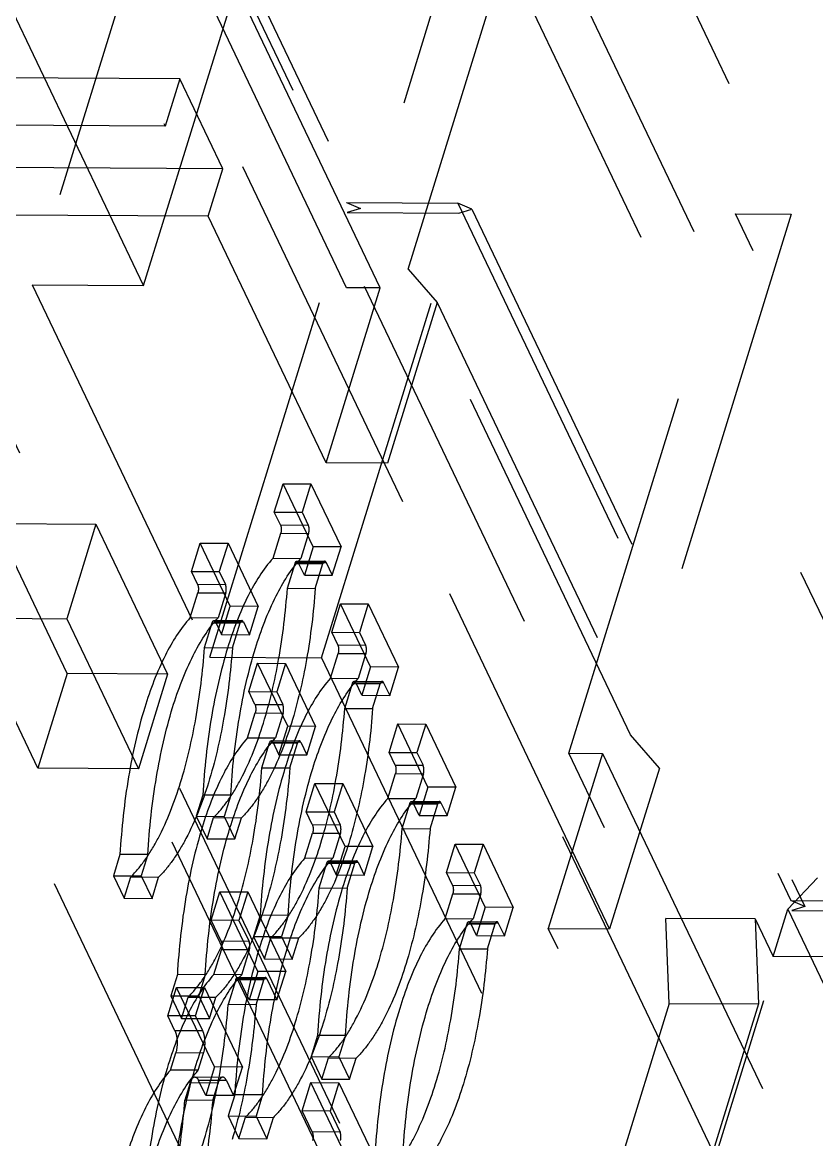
# Model space of a CAD drawing. Header units: millimetres. Extents: x 753 to 1632, y 352 to 973.
# Drawn here: x 1240.44 to 1247.02, y 799.07 to 808.31 of the extents above; entities that cross this region are included whole.
import ezdxf

# ---------------------------------------------------------------- set-up
doc = ezdxf.new("R2010")
doc.units = ezdxf.units.MM
doc.header["$LTSCALE"] = 30.734
doc.linetypes.add('HIDDEN', pattern=[0.2, 0.1, -0.1])
doc.layers.add('DEFAULT_2', color=8, linetype='HIDDEN')

msp = doc.modelspace()

# ---------------------------------------------------------------- linework, layer by layer
at = {"layer": 'DEFAULT_2', "color": 8, "linetype": 'HIDDEN'}
for p, q in [((1235.32354, 822.77051), (1245.77106, 800.8969)), ((1248.65275, 801.03472), (1238.35367, 822.59753)), ((1248.21395, 800.98785), (1238.093, 822.1777)), ((1233.79532, 818.61633), (1244.53973, 796.12115)), ((1243.12695, 806.11795), (1237.1669, 818.59628)), ((1241.44605, 806.13604), (1235.67305, 818.22277)), ((1236.96626, 818.21508), (1246.96844, 797.27386)), ((1233.73196, 818.17044), (1244.04885, 796.57034)), ((1243.40406, 806.1163), (1237.65778, 818.14709)), ((1238.96457, 813.02436), (1241.62469, 807.45496)), ((1241.35551, 810.52728), (1243.12497, 806.82263)), ((1244.50673, 810.58291), (1243.12695, 806.11795)), ((1243.63722, 806.27187), (1244.96859, 810.58016)), ((1244.96859, 810.58016), (1246.8093, 806.72633)), ((1241.64908, 810.10415), (1243.2404, 806.77245)), ((1241.66004, 809.82317), (1240.52233, 806.14154)), ((1241.44605, 806.13604), (1242.58376, 809.81768)), ((1241.74573, 807.84662), (1237.81991, 807.86997)), ((1241.74573, 807.84662), (1241.62469, 807.45496)), ((1242.10199, 807.10072), (1241.74573, 807.84662)), ((1241.62469, 807.45496), (1237.69888, 807.47831)), ((1242.10199, 807.10072), (1238.17618, 807.12407)), ((1241.98096, 806.70905), (1242.10199, 807.10072)), ((1243.12497, 806.82263), (1244.04869, 806.81713)), ((1243.12497, 806.82263), (1243.2404, 806.77245)), ((1244.16412, 806.76696), (1244.04869, 806.81713)), ((1244.04869, 806.81713), (1246.80531, 801.04571)), ((1241.98096, 806.70905), (1238.05515, 806.7324)), ((1238.05515, 806.7324), (1243.60103, 795.12118)), ((1241.9949, 803.05847), (1243.13261, 806.74011)), ((1242.91862, 803.05298), (1244.05633, 806.73461)), ((1243.2404, 806.77245), (1243.13261, 806.74011)), ((1243.13261, 806.74011), (1244.05633, 806.73461)), ((1244.05633, 806.73461), (1244.16412, 806.76696)), ((1244.16412, 806.76696), (1246.92074, 800.99554)), ((1244.96766, 802.26412), (1246.34744, 806.72908)), ((1246.8093, 806.72633), (1245.47793, 802.41803)), ((1246.34744, 806.72908), (1246.8093, 806.72633)), ((1249.14265, 800.87685), (1246.34744, 806.72908)), ((1242.95624, 804.66714), (1241.98096, 806.70905)), ((1243.63722, 806.27187), (1243.8758, 805.99578)), ((1245.47793, 802.41803), (1243.63722, 806.27187)), ((1240.52233, 806.14154), (1241.44605, 806.13604)), ((1240.52233, 806.14154), (1241.9949, 803.05847)), ((1242.95624, 804.66714), (1243.40406, 806.1163)), ((1243.40406, 806.1163), (1243.12695, 806.11795)), ((1243.8758, 805.99578), (1243.46429, 804.66412)), ((1243.8758, 805.99578), (1245.71651, 802.14195)), ((1243.46429, 804.66412), (1242.95624, 804.66714)), ((1245.305, 800.81029), (1243.46429, 804.66412)), ((1242.52798, 804.26071), (1242.6006, 804.49571)), ((1242.6006, 804.49571), (1242.83153, 804.49434)), ((1242.84999, 803.97358), (1242.6006, 804.49571)), ((1242.83153, 804.49434), (1242.75891, 804.25934)), ((1242.83153, 804.49434), (1243.08092, 803.97221)), ((1242.52798, 804.26071), (1242.75891, 804.25934)), ((1242.57845, 804.15504), (1242.52798, 804.26071)), ((1242.75891, 804.25934), (1242.80938, 804.15367)), ((1240.21926, 804.16657), (1241.05061, 804.16162)), ((1240.81304, 802.9234), (1240.21926, 804.16657)), ((1241.05061, 804.16162), (1240.80854, 803.3783)), ((1241.05061, 804.16162), (1241.64439, 802.91845)), ((1242.57845, 804.15504), (1242.80938, 804.15367)), ((1242.51764, 803.87912), (1242.58119, 804.0848)), ((1242.58119, 804.0848), (1242.81213, 804.08342)), ((1242.81213, 804.08342), (1242.74857, 803.87775)), ((1241.84177, 803.76894), (1241.91439, 804.00394)), ((1241.91439, 804.00394), (1242.14532, 804.00256)), ((1242.16378, 803.4818), (1241.91439, 804.00394)), ((1242.14532, 804.00256), (1242.0727, 803.76756)), ((1242.14532, 804.00256), (1242.39471, 803.48043)), ((1242.84999, 803.97358), (1242.77737, 803.73858)), ((1243.08092, 803.97221), (1242.84999, 803.97358)), ((1243.0083, 803.73721), (1243.08092, 803.97221)), ((1242.51764, 803.87912), (1242.74857, 803.87775)), ((1242.71509, 803.85508), (1242.94602, 803.85371)), ((1241.84177, 803.76894), (1242.0727, 803.76756)), ((1241.89224, 803.66327), (1241.84177, 803.76894)), ((1242.0727, 803.76756), (1242.12317, 803.6619)), ((1242.63639, 803.63049), (1242.69995, 803.83616)), ((1242.69995, 803.83616), (1242.93088, 803.83479)), ((1242.7269, 803.84425), (1242.95783, 803.84288)), ((1242.77737, 803.73858), (1242.7269, 803.84425)), ((1242.86732, 803.62911), (1242.93088, 803.83479)), ((1242.95783, 803.84288), (1243.0083, 803.73721)), ((1241.89224, 803.66327), (1242.12317, 803.6619)), ((1242.77737, 803.73858), (1243.0083, 803.73721)), ((1241.83143, 803.38735), (1241.89498, 803.59302)), ((1241.89498, 803.59302), (1242.12591, 803.59165)), ((1242.12591, 803.59165), (1242.06236, 803.38597)), ((1242.63639, 803.63049), (1242.86732, 803.62911)), ((1242.09116, 803.24681), (1242.16378, 803.4818)), ((1242.39471, 803.48043), (1242.16378, 803.4818)), ((1242.32209, 803.24543), (1242.39471, 803.48043)), ((1243.003, 803.26618), (1243.07562, 803.50117)), ((1243.07562, 803.50117), (1243.30655, 803.4998)), ((1243.32501, 802.97904), (1243.07562, 803.50117)), ((1243.30655, 803.4998), (1243.23394, 803.2648)), ((1243.30655, 803.4998), (1243.55594, 802.97767)), ((1239.9772, 803.38324), (1240.80854, 803.3783)), ((1240.57097, 802.14007), (1239.9772, 803.38324)), ((1241.83143, 803.38735), (1242.06236, 803.38597)), ((1240.80854, 803.3783), (1241.40232, 802.13513)), ((1241.95018, 803.13871), (1242.01374, 803.34439)), ((1242.01374, 803.34439), (1242.24467, 803.34302)), ((1242.02888, 803.36331), (1242.25981, 803.36194)), ((1242.04069, 803.35248), (1242.27162, 803.3511)), ((1242.04069, 803.35248), (1242.09116, 803.24681)), ((1242.18111, 803.13734), (1242.24467, 803.34302)), ((1242.27162, 803.3511), (1242.32209, 803.24543)), ((1242.09116, 803.24681), (1242.32209, 803.24543)), ((1243.003, 803.26618), (1243.23394, 803.2648)), ((1243.05348, 803.16051), (1243.003, 803.26618)), ((1243.23394, 803.2648), (1243.28441, 803.15913)), ((1241.95018, 803.13871), (1242.18111, 803.13734)), ((1243.05348, 803.16051), (1243.28441, 803.15913)), ((1241.9949, 803.05847), (1242.91862, 803.05298)), ((1242.91862, 803.05298), (1245.67523, 797.28155)), ((1242.99266, 802.88459), (1243.05622, 803.09026)), ((1243.05622, 803.09026), (1243.28715, 803.08889)), ((1243.28715, 803.08889), (1243.22359, 802.88321)), ((1240.81304, 802.9234), (1240.57097, 802.14007)), ((1241.64439, 802.91845), (1240.81304, 802.9234)), ((1242.31679, 802.7744), (1242.38941, 803.0094)), ((1242.38941, 803.0094), (1242.62034, 803.00803)), ((1242.6388, 802.48727), (1242.38941, 803.0094)), ((1242.62034, 803.00803), (1242.54772, 802.77303)), ((1242.62034, 803.00803), (1242.86973, 802.48589)), ((1243.32501, 802.97904), (1243.25239, 802.74404)), ((1243.55594, 802.97767), (1243.32501, 802.97904)), ((1243.48332, 802.74267), (1243.55594, 802.97767)), ((1241.64439, 802.91845), (1241.40232, 802.13513)), ((1242.99266, 802.88459), (1243.22359, 802.88321)), ((1243.11141, 802.63595), (1243.17497, 802.84163)), ((1243.17497, 802.84163), (1243.4059, 802.84025)), ((1243.19011, 802.86055), (1243.42104, 802.85917)), ((1243.20192, 802.84971), (1243.43285, 802.84834)), ((1243.25239, 802.74404), (1243.20192, 802.84971)), ((1243.34234, 802.63458), (1243.4059, 802.84025)), ((1243.43285, 802.84834), (1243.48332, 802.74267)), ((1242.31679, 802.7744), (1242.54772, 802.77303)), ((1242.36727, 802.66873), (1242.31679, 802.7744)), ((1242.54772, 802.77303), (1242.5982, 802.66736)), ((1243.25239, 802.74404), (1243.48332, 802.74267)), ((1242.36727, 802.66873), (1242.5982, 802.66736)), ((1242.30645, 802.39281), (1242.37001, 802.59849)), ((1242.37001, 802.59849), (1242.60094, 802.59711)), ((1242.60094, 802.59711), (1242.53738, 802.39144)), ((1243.11141, 802.63595), (1243.34234, 802.63458)), ((1242.56618, 802.25227), (1242.6388, 802.48727)), ((1242.86973, 802.48589), (1242.6388, 802.48727)), ((1242.79711, 802.2509), (1242.86973, 802.48589)), ((1243.47803, 802.27164), (1243.55065, 802.50664)), ((1243.55065, 802.50664), (1243.78158, 802.50526)), ((1243.80003, 801.9845), (1243.55065, 802.50664)), ((1243.78158, 802.50526), (1243.70896, 802.27026)), ((1243.78158, 802.50526), (1244.03096, 801.98313)), ((1242.30645, 802.39281), (1242.53738, 802.39144)), ((1242.5039, 802.36877), (1242.73483, 802.3674)), ((1245.71651, 802.14195), (1245.47793, 802.41803)), ((1242.4252, 802.14418), (1242.48876, 802.34985)), ((1242.48876, 802.34985), (1242.71969, 802.34848)), ((1242.51571, 802.35794), (1242.74664, 802.35657)), ((1242.51571, 802.35794), (1242.56618, 802.25227)), ((1242.65613, 802.1428), (1242.71969, 802.34848)), ((1242.74664, 802.35657), (1242.79711, 802.2509)), ((1242.56618, 802.25227), (1242.79711, 802.2509)), ((1243.47803, 802.27164), (1243.70896, 802.27026)), ((1243.5285, 802.16597), (1243.47803, 802.27164)), ((1243.70896, 802.27026), (1243.75943, 802.1646)), ((1245.24477, 802.26247), (1244.79695, 800.81331)), ((1244.96766, 802.26412), (1245.24477, 802.26247)), ((1247.91131, 796.10109), (1244.96766, 802.26412)), ((1245.24477, 802.26247), (1247.97467, 796.54699)), ((1241.40232, 802.13513), (1240.57097, 802.14007)), ((1242.4252, 802.14418), (1242.65613, 802.1428)), ((1243.46768, 801.89005), (1243.53124, 802.09572)), ((1243.5285, 802.16597), (1243.75943, 802.1646)), ((1243.53124, 802.09572), (1243.76217, 802.09435)), ((1243.76217, 802.09435), (1243.69861, 801.88867)), ((1245.71651, 802.14195), (1245.305, 800.81029)), ((1242.79182, 801.77986), (1242.86444, 802.01486)), ((1242.86444, 802.01486), (1243.09537, 802.01349)), ((1243.11382, 801.49273), (1242.86444, 802.01486)), ((1243.09537, 802.01349), (1243.02275, 801.77849)), ((1243.09537, 802.01349), (1243.34475, 801.49136)), ((1241.93623, 801.91858), (1241.88194, 801.7429)), ((1242.16716, 801.9172), (1241.93623, 801.91858)), ((1242.16716, 801.9172), (1242.11287, 801.74153)), ((1243.80003, 801.9845), (1243.72741, 801.74951)), ((1244.03096, 801.98313), (1243.80003, 801.9845)), ((1243.95834, 801.74813), (1244.03096, 801.98313)), ((1243.46768, 801.89005), (1243.69861, 801.88867)), ((1243.58644, 801.64141), (1243.64999, 801.84709)), ((1243.64999, 801.84709), (1243.88093, 801.84572)), ((1243.66514, 801.86601), (1243.89607, 801.86464)), ((1243.67694, 801.85518), (1243.90787, 801.8538)), ((1243.72741, 801.74951), (1243.67694, 801.85518)), ((1243.81737, 801.64004), (1243.88093, 801.84572)), ((1243.90787, 801.8538), (1243.95834, 801.74813)), ((1241.88194, 801.7429), (1242.11287, 801.74153)), ((1241.88194, 801.7429), (1241.97101, 801.55643)), ((1241.97101, 801.55643), (1242.0253, 801.7321)), ((1242.0253, 801.7321), (1242.25623, 801.73073)), ((1242.11287, 801.74153), (1242.20194, 801.55505)), ((1242.20194, 801.55505), (1242.25623, 801.73073)), ((1242.79182, 801.77986), (1243.02275, 801.77849)), ((1242.84229, 801.67419), (1242.79182, 801.77986)), ((1243.02275, 801.77849), (1243.07322, 801.67282)), ((1243.72741, 801.74951), (1243.95834, 801.74813)), ((1242.84229, 801.67419), (1243.07322, 801.67282)), ((1243.58644, 801.64141), (1243.81737, 801.64004)), ((1241.97101, 801.55643), (1242.20194, 801.55505)), ((1242.78147, 801.39827), (1242.84503, 801.60395)), ((1242.84503, 801.60395), (1243.07596, 801.60258)), ((1243.07596, 801.60258), (1243.0124, 801.3969)), ((1243.0412, 801.25773), (1243.11382, 801.49273)), ((1243.34475, 801.49136), (1243.11382, 801.49273)), ((1243.27213, 801.25636), (1243.34475, 801.49136)), ((1243.95305, 801.2771), (1244.02567, 801.5121)), ((1244.02567, 801.5121), (1244.2566, 801.51073)), ((1244.27506, 800.98997), (1244.02567, 801.5121)), ((1244.2566, 801.51073), (1244.18398, 801.27573)), ((1244.2566, 801.51073), (1244.50599, 800.98859)), ((1241.25002, 801.4268), (1241.19573, 801.25113)), ((1241.48095, 801.42543), (1241.25002, 801.4268)), ((1241.48095, 801.42543), (1241.42666, 801.24976)), ((1242.78147, 801.39827), (1243.0124, 801.3969)), ((1242.90023, 801.14964), (1242.96378, 801.35531)), ((1242.96378, 801.35531), (1243.19471, 801.35394)), ((1242.97893, 801.37423), (1243.20986, 801.37286)), ((1242.99073, 801.3634), (1243.22166, 801.36203)), ((1242.99073, 801.3634), (1243.0412, 801.25773)), ((1243.13116, 801.14827), (1243.19471, 801.35394)), ((1243.22166, 801.36203), (1243.27213, 801.25636)), ((1243.0412, 801.25773), (1243.27213, 801.25636)), ((1243.95305, 801.2771), (1244.18398, 801.27573)), ((1244.00352, 801.17143), (1243.95305, 801.2771)), ((1244.18398, 801.27573), (1244.23445, 801.17006)), ((1241.19573, 801.25113), (1241.42666, 801.24976)), ((1241.19573, 801.25113), (1241.2848, 801.06465)), ((1241.2848, 801.06465), (1241.33909, 801.24033)), ((1241.33909, 801.24033), (1241.57002, 801.23895)), ((1241.42666, 801.24976), (1241.51573, 801.06328)), ((1241.51573, 801.06328), (1241.57002, 801.23895)), ((1244.00352, 801.17143), (1244.23445, 801.17006)), ((1246.77952, 800.97338), (1247.02747, 801.234)), ((1242.00448, 800.88271), (1242.0771, 801.11771)), ((1242.0771, 801.11771), (1242.30803, 801.11633)), ((1242.3918, 800.45883), (1242.0771, 801.11771)), ((1242.30803, 801.11633), (1242.23541, 800.88134)), ((1242.30803, 801.11633), (1242.62273, 800.45745)), ((1242.90023, 801.14964), (1243.13116, 801.14827)), ((1243.9427, 800.89551), (1244.00626, 801.10119)), ((1244.00626, 801.10119), (1244.23719, 801.09981)), ((1244.23719, 801.09981), (1244.17363, 800.89414)), ((1241.2848, 801.06465), (1241.51573, 801.06328)), ((1244.27506, 800.98997), (1244.20244, 800.75497)), ((1244.50599, 800.98859), (1244.27506, 800.98997)), ((1244.43337, 800.7536), (1244.50599, 800.98859)), ((1246.80531, 801.04571), (1248.65275, 801.03472)), ((1246.92074, 800.99554), (1246.80531, 801.04571)), ((1246.92074, 800.99554), (1246.81295, 800.96319)), ((1242.41125, 800.92404), (1242.35697, 800.74837)), ((1242.64218, 800.92267), (1242.41125, 800.92404)), ((1242.64218, 800.92267), (1242.5879, 800.74699)), ((1243.9427, 800.89551), (1244.17363, 800.89414)), ((1245.67523, 797.28155), (1246.81295, 800.96319)), ((1246.51004, 800.89251), (1245.77106, 800.8969)), ((1245.79847, 800.19445), (1245.77106, 800.8969)), ((1246.51004, 800.89251), (1246.53745, 800.19005)), ((1246.51004, 800.89251), (1246.65848, 800.58172)), ((1246.65848, 800.58172), (1246.77952, 800.97338)), ((1246.77952, 800.97338), (1247.31986, 799.84209)), ((1246.81295, 800.96319), (1248.10615, 800.9555)), ((1242.23541, 800.88134), (1242.00448, 800.88271)), ((1242.08761, 800.70867), (1242.00448, 800.88271)), ((1242.23541, 800.88134), (1242.31854, 800.70729)), ((1244.06146, 800.64688), (1244.12502, 800.85255)), ((1244.12502, 800.85255), (1244.35595, 800.85118)), ((1244.14016, 800.87147), (1244.37109, 800.8701)), ((1244.15196, 800.86064), (1244.3829, 800.85927)), ((1244.20244, 800.75497), (1244.15196, 800.86064)), ((1244.29239, 800.6455), (1244.35595, 800.85118)), ((1244.3829, 800.85927), (1244.43337, 800.7536)), ((1244.79695, 800.81331), (1245.305, 800.81029)), ((1247.52685, 795.09783), (1244.79695, 800.81331)), ((1242.31854, 800.70729), (1242.08761, 800.70867)), ((1242.35697, 800.74837), (1242.5879, 800.74699)), ((1242.35697, 800.74837), (1242.44603, 800.56189)), ((1242.44603, 800.56189), (1242.50032, 800.73756)), ((1242.50032, 800.73756), (1242.73125, 800.73619)), ((1242.5879, 800.74699), (1242.67696, 800.56052)), ((1242.67696, 800.56052), (1242.73125, 800.73619)), ((1244.20244, 800.75497), (1244.43337, 800.7536)), ((1242.02679, 800.43274), (1242.09035, 800.63842)), ((1242.32128, 800.63705), (1242.09035, 800.63842)), ((1242.25772, 800.43137), (1242.32128, 800.63705)), ((1244.06146, 800.64688), (1244.29239, 800.6455)), ((1242.44603, 800.56189), (1242.67696, 800.56052)), ((1248.41355, 800.57128), (1246.65848, 800.58172)), ((1241.72504, 800.43227), (1241.67076, 800.25659)), ((1241.95597, 800.43089), (1241.72504, 800.43227)), ((1241.95597, 800.43089), (1241.90169, 800.25522)), ((1242.25772, 800.43137), (1242.02679, 800.43274)), ((1242.3918, 800.45883), (1242.31918, 800.22383)), ((1242.62273, 800.45745), (1242.3918, 800.45883)), ((1242.55011, 800.22246), (1242.62273, 800.45745)), ((1242.2091, 800.38979), (1242.14555, 800.18411)), ((1242.44003, 800.38841), (1242.2091, 800.38979)), ((1242.22425, 800.40871), (1242.45518, 800.40733)), ((1242.46698, 800.3965), (1242.23605, 800.39787)), ((1242.31918, 800.22383), (1242.23605, 800.39787)), ((1242.37648, 800.18274), (1242.44003, 800.38841)), ((1242.46698, 800.3965), (1242.55011, 800.22246)), ((1241.64552, 800.09148), (1241.71814, 800.32647)), ((1241.67076, 800.25659), (1241.90169, 800.25522)), ((1241.67076, 800.25659), (1241.75982, 800.07012)), ((1241.71814, 800.32647), (1241.94907, 800.3251)), ((1242.03284, 799.66759), (1241.71814, 800.32647)), ((1241.75982, 800.07012), (1241.81411, 800.24579)), ((1241.81411, 800.24579), (1242.04504, 800.24442)), ((1241.87645, 800.0901), (1241.94907, 800.3251)), ((1241.90169, 800.25522), (1241.99075, 800.06874)), ((1241.94907, 800.3251), (1242.26377, 799.66622)), ((1241.99075, 800.06874), (1242.04504, 800.24442)), ((1242.37648, 800.18274), (1242.14555, 800.18411)), ((1242.55011, 800.22246), (1242.31918, 800.22383)), ((1245.79847, 800.19445), (1244.36312, 795.55052)), ((1246.53745, 800.19005), (1245.27871, 796.11675)), ((1245.79847, 800.19445), (1246.53745, 800.19005)), ((1241.87645, 800.0901), (1241.64552, 800.09148)), ((1241.7049, 799.96716), (1241.64552, 800.09148)), ((1241.75982, 800.07012), (1241.99075, 800.06874)), ((1241.93583, 799.96578), (1241.87645, 800.0901)), ((1241.93583, 799.96578), (1241.7049, 799.96716)), ((1242.88627, 799.9295), (1242.83199, 799.75383)), ((1243.11721, 799.92813), (1242.88627, 799.9295)), ((1243.11721, 799.92813), (1243.06292, 799.75246)), ((1241.66783, 799.64151), (1241.71202, 799.78452)), ((1241.94295, 799.78315), (1241.71202, 799.78452)), ((1241.89876, 799.64014), (1241.94295, 799.78315)), ((1242.83199, 799.75383), (1243.06292, 799.75246)), ((1242.83199, 799.75383), (1242.92105, 799.56735)), ((1242.92105, 799.56735), (1242.97534, 799.74303)), ((1242.97534, 799.74303), (1243.20627, 799.74165)), ((1243.06292, 799.75246), (1243.15198, 799.56598)), ((1243.15198, 799.56598), (1243.20627, 799.74165)), ((1241.89876, 799.64014), (1241.66783, 799.64151)), ((1242.03284, 799.66759), (1241.96022, 799.43259)), ((1242.26377, 799.66622), (1242.03284, 799.66759)), ((1242.19115, 799.43122), (1242.26377, 799.66622)), ((1241.83078, 799.53589), (1241.78659, 799.39288)), ((1242.06171, 799.53451), (1241.83078, 799.53589)), ((1241.87015, 799.58508), (1242.10108, 799.5837)), ((1242.13177, 799.55554), (1241.90084, 799.55691)), ((1241.96022, 799.43259), (1241.90084, 799.55691)), ((1242.01752, 799.3915), (1242.06171, 799.53451)), ((1242.13177, 799.55554), (1242.19115, 799.43122)), ((1242.75858, 799.30388), (1242.8312, 799.53888)), ((1242.8312, 799.53888), (1243.06213, 799.53751)), ((1243.1459, 798.88), (1242.8312, 799.53888)), ((1242.92105, 799.56735), (1243.15198, 799.56598)), ((1243.06213, 799.53751), (1242.98951, 799.30251)), ((1243.06213, 799.53751), (1243.37683, 798.87863)), ((1242.19115, 799.43122), (1241.96022, 799.43259)), ((1242.20006, 799.43773), (1242.14578, 799.26206)), ((1242.431, 799.43635), (1242.20006, 799.43773)), ((1242.431, 799.43635), (1242.37671, 799.26068)), ((1242.01752, 799.3915), (1241.78659, 799.39288)), ((1242.14578, 799.26206), (1242.37671, 799.26068)), ((1242.14578, 799.26206), (1242.23484, 799.07558)), ((1242.23484, 799.07558), (1242.28913, 799.25125)), ((1242.28913, 799.25125), (1242.52006, 799.24988)), ((1242.37671, 799.26068), (1242.46577, 799.07421)), ((1242.46577, 799.07421), (1242.52006, 799.24988)), ((1242.98951, 799.30251), (1242.75858, 799.30388)), ((1242.8417, 799.12984), (1242.75858, 799.30388)), ((1242.98951, 799.30251), (1243.07264, 799.12846)), ((1243.07264, 799.12846), (1242.8417, 799.12984)), ((1242.23484, 799.07558), (1242.46577, 799.07421))]:
    msp.add_line(p, q, dxfattribs=at)
for points, start_tangent, end_tangent in [([(1242.57845, 804.15504), (1242.58541, 804.1216), (1242.58119, 804.0848)], (0.4309932, -0.9023552), (-0.2952474, -0.9554208)), ([(1242.81213, 804.08342), (1242.81634, 804.12022), (1242.80938, 804.15367)], (0.2952474, 0.9554208), (-0.4309932, 0.9023552)), ([(1242.51764, 803.87912), (1242.31198, 803.5678), (1242.14113, 803.13545)], (-0.6682876, -0.743903), (-0.2952474, -0.9554208)), ([(1242.37206, 803.13408), (1242.54291, 803.56643), (1242.74857, 803.87775)], (0.2952474, 0.9554208), (0.6682876, 0.743903)), ([(1242.69995, 803.83616), (1242.70303, 803.8441), (1242.71513, 803.85509)], (0.2952474, 0.9554208), (0.9999345, -0.0114455)), ([(1242.71513, 803.85509), (1242.7183, 803.85435), (1242.7269, 803.84425)], (0.9999345, -0.0114455), (0.4309932, -0.9023552)), ([(1242.94606, 803.85371), (1242.94176, 803.85249), (1242.93088, 803.83479)], (-0.9999341, 0.0114774), (-0.2952474, -0.9554208)), ([(1242.95783, 803.84288), (1242.95521, 803.84745), (1242.94606, 803.85371)], (-0.4309932, 0.9023552), (-0.9999341, 0.0114774)), ([(1241.89224, 803.66327), (1241.8992, 803.62982), (1241.89498, 803.59302)], (0.4309932, -0.9023552), (-0.2952474, -0.9554208)), ([(1242.12591, 803.59165), (1242.13013, 803.62845), (1242.12317, 803.6619)], (0.2952474, 0.9554208), (-0.4309932, 0.9023552)), ([(1242.43802, 802.51386), (1242.56365, 803.04089), (1242.63639, 803.63049)], (0.2952474, 0.9554208), (0.072938, 0.9973365)), ([(1242.86732, 803.62911), (1242.79458, 803.03952), (1242.66895, 802.51249)], (-0.072938, -0.9973365), (-0.2952474, -0.9554208)), ([(1241.83143, 803.38735), (1241.62577, 803.07603), (1241.45492, 802.64367)], (-0.6682876, -0.743903), (-0.2952474, -0.9554208)), ([(1241.68585, 802.6423), (1241.8567, 803.07465), (1242.06236, 803.38597)], (0.2952474, 0.9554208), (0.6682876, 0.743903)), ([(1242.01374, 803.34439), (1242.01682, 803.35233), (1242.02892, 803.36331)], (0.2952474, 0.9554208), (0.9999345, -0.0114455)), ([(1242.02892, 803.36331), (1242.03209, 803.36257), (1242.04069, 803.35248)], (0.9999345, -0.0114455), (0.4309932, -0.9023552)), ([(1242.25985, 803.36194), (1242.25555, 803.36072), (1242.24467, 803.34302)], (-0.9999341, 0.0114774), (-0.2952474, -0.9554208)), ([(1242.27162, 803.3511), (1242.269, 803.35568), (1242.25985, 803.36194)], (-0.4309932, 0.9023552), (-0.9999341, 0.0114774)), ([(1241.75181, 802.02209), (1241.87744, 802.54912), (1241.95018, 803.13871)], (0.2952474, 0.9554208), (0.072938, 0.9973365)), ([(1242.14113, 803.13545), (1242.00747, 802.56195), (1241.93623, 801.91858)], (-0.2952474, -0.9554208), (-0.0571063, -0.9983681)), ([(1242.18111, 803.13734), (1242.10837, 802.54774), (1241.98274, 802.02072)], (-0.072938, -0.9973365), (-0.2952474, -0.9554208)), ([(1242.16716, 801.9172), (1242.2384, 802.56058), (1242.37206, 803.13408)], (0.0571063, 0.9983681), (0.2952474, 0.9554208)), ([(1243.05348, 803.16051), (1243.06043, 803.12706), (1243.05622, 803.09026)], (0.4309932, -0.9023552), (-0.2952474, -0.9554208)), ([(1243.28715, 803.08889), (1243.29136, 803.12568), (1243.28441, 803.15913)], (0.2952474, 0.9554208), (-0.4309932, 0.9023552)), ([(1242.99266, 802.88459), (1242.787, 802.57326), (1242.61615, 802.14091)], (-0.6682876, -0.743903), (-0.2952474, -0.9554208)), ([(1242.84708, 802.13954), (1243.01793, 802.57189), (1243.22359, 802.88321)], (0.2952474, 0.9554208), (0.6682876, 0.743903)), ([(1243.17497, 802.84163), (1243.17805, 802.84957), (1243.19015, 802.86055)], (0.2952474, 0.9554208), (0.9999345, -0.0114455)), ([(1243.19015, 802.86055), (1243.19332, 802.85981), (1243.20192, 802.84971)], (0.9999345, -0.0114455), (0.4309932, -0.9023552)), ([(1243.42108, 802.85918), (1243.41678, 802.85795), (1243.4059, 802.84025)], (-0.9999341, 0.0114774), (-0.2952474, -0.9554208)), ([(1243.43285, 802.84834), (1243.43023, 802.85291), (1243.42108, 802.85918)], (-0.4309932, 0.9023552), (-0.9999341, 0.0114774)), ([(1241.45492, 802.64367), (1241.32126, 802.07018), (1241.25002, 801.4268)], (-0.2952474, -0.9554208), (-0.0571063, -0.9983681)), ([(1242.36727, 802.66873), (1242.37422, 802.63528), (1242.37001, 802.59849)], (0.4309932, -0.9023552), (-0.2952474, -0.9554208)), ([(1242.60094, 802.59711), (1242.60515, 802.63391), (1242.5982, 802.66736)], (0.2952474, 0.9554208), (-0.4309932, 0.9023552)), ([(1241.48095, 801.42543), (1241.55219, 802.06881), (1241.68585, 802.6423)], (0.0571063, 0.9983681), (0.2952474, 0.9554208)), ([(1242.91304, 801.51933), (1243.03867, 802.04635), (1243.11141, 802.63595)], (0.2952474, 0.9554208), (0.072938, 0.9973365)), ([(1243.34234, 802.63458), (1243.2696, 802.04498), (1243.14397, 801.51795)], (-0.072938, -0.9973365), (-0.2952474, -0.9554208)), ([(1242.0253, 801.7321), (1242.14236, 801.87195), (1242.25146, 802.05111), (1242.43802, 802.51386)], (0.7102672, 0.7039322), (0.2952474, 0.9554208)), ([(1242.66895, 802.51249), (1242.48239, 802.04974), (1242.37329, 801.87058), (1242.25623, 801.73073)], (-0.2952474, -0.9554208), (-0.7102672, -0.7039322)), ([(1242.30645, 802.39281), (1242.10079, 802.08149), (1241.92994, 801.64914)], (-0.6682876, -0.743903), (-0.2952474, -0.9554208)), ([(1242.16087, 801.64776), (1242.33172, 802.08011), (1242.53738, 802.39144)], (0.2952474, 0.9554208), (0.6682876, 0.743903)), ([(1242.48876, 802.34985), (1242.49184, 802.35779), (1242.50394, 802.36878)], (0.2952474, 0.9554208), (0.9999345, -0.0114455)), ([(1242.50394, 802.36878), (1242.50711, 802.36804), (1242.51571, 802.35794)], (0.9999345, -0.0114455), (0.4309932, -0.9023552)), ([(1242.73487, 802.3674), (1242.73057, 802.36618), (1242.71969, 802.34848)], (-0.9999341, 0.0114774), (-0.2952474, -0.9554208)), ([(1242.74664, 802.35657), (1242.74402, 802.36114), (1242.73487, 802.3674)], (-0.4309932, 0.9023552), (-0.9999341, 0.0114774)), ([(1242.22683, 801.02755), (1242.35246, 801.55458), (1242.4252, 802.14418)], (0.2952474, 0.9554208), (0.072938, 0.9973365)), ([(1242.61615, 802.14091), (1242.48249, 801.56742), (1242.41125, 800.92404)], (-0.2952474, -0.9554208), (-0.0571063, -0.9983681)), ([(1242.65613, 802.1428), (1242.58339, 801.5532), (1242.45776, 801.02618)], (-0.072938, -0.9973365), (-0.2952474, -0.9554208)), ([(1242.64218, 800.92267), (1242.71342, 801.56604), (1242.84708, 802.13954)], (0.0571063, 0.9983681), (0.2952474, 0.9554208)), ([(1243.5285, 802.16597), (1243.53545, 802.13252), (1243.53124, 802.09572)], (0.4309932, -0.9023552), (-0.2952474, -0.9554208)), ([(1243.76217, 802.09435), (1243.76638, 802.13115), (1243.75943, 802.1646)], (0.2952474, 0.9554208), (-0.4309932, 0.9023552)), ([(1241.33909, 801.24033), (1241.45615, 801.38018), (1241.56525, 801.55934), (1241.75181, 802.02209)], (0.7102672, 0.7039322), (0.2952474, 0.9554208)), ([(1241.98274, 802.02072), (1241.79618, 801.55797), (1241.68708, 801.3788), (1241.57002, 801.23895)], (-0.2952474, -0.9554208), (-0.7102672, -0.7039322)), ([(1243.46768, 801.89005), (1243.26202, 801.57873), (1243.09118, 801.14637)], (-0.6682876, -0.743903), (-0.2952474, -0.9554208)), ([(1243.32211, 801.145), (1243.49295, 801.57735), (1243.69861, 801.88867)], (0.2952474, 0.9554208), (0.6682876, 0.743903)), ([(1243.64999, 801.84709), (1243.65308, 801.85503), (1243.66517, 801.86601)], (0.2952474, 0.9554208), (0.9999345, -0.0114455)), ([(1243.66517, 801.86601), (1243.66835, 801.86528), (1243.67694, 801.85518)], (0.9999345, -0.0114455), (0.4309932, -0.9023552)), ([(1243.8961, 801.86464), (1243.89181, 801.86342), (1243.88093, 801.84572)], (-0.9999341, 0.0114774), (-0.2952474, -0.9554208)), ([(1243.90787, 801.8538), (1243.90526, 801.85838), (1243.8961, 801.86464)], (-0.4309932, 0.9023552), (-0.9999341, 0.0114774)), ([(1241.92994, 801.64914), (1241.79628, 801.07564), (1241.72504, 800.43227)], (-0.2952474, -0.9554208), (-0.0571063, -0.9983681)), ([(1241.95597, 800.43089), (1242.02721, 801.07427), (1242.16087, 801.64776)], (0.0571063, 0.9983681), (0.2952474, 0.9554208)), ([(1242.84229, 801.67419), (1242.84924, 801.64075), (1242.84503, 801.60395)], (0.4309932, -0.9023552), (-0.2952474, -0.9554208)), ([(1243.07596, 801.60258), (1243.08017, 801.63937), (1243.07322, 801.67282)], (0.2952474, 0.9554208), (-0.4309932, 0.9023552)), ([(1243.38807, 800.52479), (1243.51369, 801.05182), (1243.58644, 801.64141)], (0.2952474, 0.9554208), (0.072938, 0.9973365)), ([(1243.81737, 801.64004), (1243.74462, 801.05044), (1243.619, 800.52342)], (-0.072938, -0.9973365), (-0.2952474, -0.9554208)), ([(1242.50032, 800.73756), (1242.61738, 800.87741), (1242.72648, 801.05658), (1242.91304, 801.51933)], (0.7102672, 0.7039322), (0.2952474, 0.9554208)), ([(1243.14397, 801.51795), (1242.95741, 801.0552), (1242.84831, 800.87604), (1242.73125, 800.73619)], (-0.2952474, -0.9554208), (-0.7102672, -0.7039322)), ([(1242.78147, 801.39827), (1242.57581, 801.08695), (1242.40497, 800.6546)], (-0.6682876, -0.743903), (-0.2952474, -0.9554208)), ([(1242.6359, 800.65323), (1242.80674, 801.08558), (1243.0124, 801.3969)], (0.2952474, 0.9554208), (0.6682876, 0.743903)), ([(1242.96378, 801.35531), (1242.96687, 801.36325), (1242.97896, 801.37424)], (0.2952474, 0.9554208), (0.9999345, -0.0114455)), ([(1242.97896, 801.37424), (1242.98214, 801.3735), (1242.99073, 801.3634)], (0.9999345, -0.0114455), (0.4309932, -0.9023552)), ([(1243.20989, 801.37286), (1243.2056, 801.37164), (1243.19471, 801.35394)], (-0.9999341, 0.0114774), (-0.2952474, -0.9554208)), ([(1243.22166, 801.36203), (1243.21905, 801.3666), (1243.20989, 801.37286)], (-0.4309932, 0.9023552), (-0.9999341, 0.0114774)), ([(1244.00352, 801.17143), (1244.01047, 801.13798), (1244.00626, 801.10119)], (0.4309932, -0.9023552), (-0.2952474, -0.9554208)), ([(1244.23719, 801.09981), (1244.2414, 801.13661), (1244.23445, 801.17006)], (0.2952474, 0.9554208), (-0.4309932, 0.9023552)), ([(1242.70186, 800.03301), (1242.82748, 800.56004), (1242.90023, 801.14964)], (0.2952474, 0.9554208), (0.072938, 0.9973365)), ([(1243.09118, 801.14637), (1242.95751, 800.57288), (1242.88627, 799.9295)], (-0.2952474, -0.9554208), (-0.0571063, -0.9983681)), ([(1243.13116, 801.14827), (1243.05841, 800.55867), (1242.93279, 800.03164)], (-0.072938, -0.9973365), (-0.2952474, -0.9554208)), ([(1243.11721, 799.92813), (1243.18844, 800.57151), (1243.32211, 801.145)], (0.0571063, 0.9983681), (0.2952474, 0.9554208)), ([(1241.81411, 800.24579), (1241.93117, 800.38564), (1242.04027, 800.5648), (1242.22683, 801.02755)], (0.7102672, 0.7039322), (0.2952474, 0.9554208)), ([(1242.45776, 801.02618), (1242.2712, 800.56343), (1242.1621, 800.38426), (1242.04504, 800.24442)], (-0.2952474, -0.9554208), (-0.7102672, -0.7039322)), ([(1243.9427, 800.89551), (1243.73704, 800.58419), (1243.5662, 800.15184)], (-0.6682876, -0.743903), (-0.2952474, -0.9554208)), ([(1243.79713, 800.15046), (1243.96797, 800.58281), (1244.17363, 800.89414)], (0.2952474, 0.9554208), (0.6682876, 0.743903)), ([(1244.12502, 800.85255), (1244.1281, 800.86049), (1244.1402, 800.87148)], (0.2952474, 0.9554208), (0.9999345, -0.0114455)), ([(1244.1402, 800.87148), (1244.14337, 800.87074), (1244.15196, 800.86064)], (0.9999345, -0.0114455), (0.4309932, -0.9023552)), ([(1244.37113, 800.8701), (1244.36683, 800.86888), (1244.35595, 800.85118)], (-0.9999341, 0.0114774), (-0.2952474, -0.9554208)), ([(1244.3829, 800.85927), (1244.38028, 800.86384), (1244.37113, 800.8701)], (-0.4309932, 0.9023552), (-0.9999341, 0.0114774)), ([(1242.08761, 800.70867), (1242.09456, 800.67522), (1242.09035, 800.63842)], (0.4309932, -0.9023552), (-0.2952474, -0.9554208)), ([(1242.32128, 800.63705), (1242.32549, 800.67384), (1242.31854, 800.70729)], (0.2952474, 0.9554208), (-0.4309932, 0.9023552)), ([(1242.40497, 800.6546), (1242.2713, 800.0811), (1242.20006, 799.43773)], (-0.2952474, -0.9554208), (-0.0571063, -0.9983681)), ([(1242.431, 799.43635), (1242.50223, 800.07973), (1242.6359, 800.65323)], (0.0571063, 0.9983681), (0.2952474, 0.9554208)), ([(1243.86309, 799.53025), (1243.98871, 800.05728), (1244.06146, 800.64688)], (0.2952474, 0.9554208), (0.072938, 0.9973365)), ([(1244.29239, 800.6455), (1244.21964, 800.05591), (1244.09402, 799.52888)], (-0.072938, -0.9973365), (-0.2952474, -0.9554208)), ([(1242.97534, 799.74303), (1243.0924, 799.88288), (1243.20151, 800.06204), (1243.38807, 800.52479)], (0.7102672, 0.7039322), (0.2952474, 0.9554208)), ([(1243.619, 800.52342), (1243.43244, 800.06067), (1243.32333, 799.8815), (1243.20627, 799.74165)], (-0.2952474, -0.9554208), (-0.7102672, -0.7039322)), ([(1242.02679, 800.43274), (1241.82113, 800.12142), (1241.65029, 799.68907)], (-0.6682876, -0.743903), (-0.2952474, -0.9554208)), ([(1241.88122, 799.6877), (1242.05206, 800.12005), (1242.25772, 800.43137)], (0.2952474, 0.9554208), (0.6682876, 0.743903)), ([(1242.2091, 800.38979), (1242.21219, 800.39773), (1242.22428, 800.40871)], (0.2952474, 0.9554208), (0.9999345, -0.0114455)), ([(1242.22428, 800.40871), (1242.22746, 800.40797), (1242.23605, 800.39787)], (0.9999345, -0.0114455), (0.4309932, -0.9023552)), ([(1242.45521, 800.40734), (1242.45091, 800.40611), (1242.44003, 800.38841)], (-0.9999341, 0.0114774), (-0.2952474, -0.9554208)), ([(1242.46698, 800.3965), (1242.46436, 800.40107), (1242.45521, 800.40734)], (-0.4309932, 0.9023552), (-0.9999341, 0.0114774)), ([(1241.94717, 799.06749), (1242.0728, 799.59451), (1242.14555, 800.18411)], (0.2952474, 0.9554208), (0.072938, 0.9973365)), ([(1242.37648, 800.18274), (1242.30373, 799.59314), (1242.1781, 799.06611)], (-0.072938, -0.9973365), (-0.2952474, -0.9554208)), ([(1243.5662, 800.15184), (1243.43253, 799.57834), (1243.3613, 798.93497)], (-0.2952474, -0.9554208), (-0.0571063, -0.9983681)), ([(1243.59223, 798.93359), (1243.66346, 799.57697), (1243.79713, 800.15046)], (0.0571063, 0.9983681), (0.2952474, 0.9554208)), ([(1241.7049, 799.96716), (1241.71727, 799.92848), (1241.72297, 799.88019), (1241.71202, 799.78452)], (0.4309932, -0.9023552), (-0.2952474, -0.9554208)), ([(1241.94295, 799.78315), (1241.9539, 799.87882), (1241.9482, 799.9271), (1241.93583, 799.96578)], (0.2952474, 0.9554208), (-0.4309932, 0.9023552)), ([(1242.28913, 799.25125), (1242.40619, 799.3911), (1242.5153, 799.57026), (1242.70186, 800.03301)], (0.7102672, 0.7039322), (0.2952474, 0.9554208)), ([(1242.93279, 800.03164), (1242.74623, 799.56889), (1242.63712, 799.38973), (1242.52006, 799.24988)], (-0.2952474, -0.9554208), (-0.7102672, -0.7039322)), ([(1241.65029, 799.68907), (1241.51662, 799.11558), (1241.44538, 798.4722)], (-0.2952474, -0.9554208), (-0.0571063, -0.9983681)), ([(1241.67631, 798.47083), (1241.74755, 799.1142), (1241.88122, 799.6877)], (0.0571063, 0.9983681), (0.2952474, 0.9554208)), ([(1241.66783, 799.64151), (1241.46217, 799.33019), (1241.29133, 798.89784)], (-0.6682876, -0.743903), (-0.2952474, -0.9554208)), ([(1241.52226, 798.89646), (1241.6931, 799.32881), (1241.89876, 799.64014)], (0.2952474, 0.9554208), (0.6682876, 0.743903)), ([(1241.83078, 799.53589), (1241.84835, 799.57218), (1241.8701, 799.58507)], (0.2952474, 0.9554208), (0.9999929, -0.0037735)), ([(1241.8701, 799.58507), (1241.87838, 799.58323), (1241.90084, 799.55691)], (0.9999929, -0.0037735), (0.4309932, -0.9023552)), ([(1242.10103, 799.5837), (1242.07928, 799.57081), (1242.06171, 799.53451)], (-0.9999929, 0.0037735), (-0.2952474, -0.9554208)), ([(1242.13177, 799.55554), (1242.12492, 799.56753), (1242.10103, 799.5837)], (-0.4309932, 0.9023552), (-0.9999929, 0.0037735)), ([(1243.45036, 798.74849), (1243.56742, 798.88834), (1243.67653, 799.0675), (1243.86309, 799.53025)], (0.7102672, 0.7039322), (0.2952474, 0.9554208)), ([(1244.09402, 799.52888), (1243.90746, 799.06613), (1243.79835, 798.88696), (1243.68129, 798.74712)], (-0.2952474, -0.9554208), (-0.7102672, -0.7039322)), ([(1241.58822, 798.27625), (1241.71384, 798.80328), (1241.78659, 799.39288)], (0.2952474, 0.9554208), (0.072938, 0.9973365)), ([(1242.01752, 799.3915), (1241.94477, 798.8019), (1241.81915, 798.27488)], (-0.072938, -0.9973365), (-0.2952474, -0.9554208)), ([(1242.8417, 799.12984), (1242.84866, 799.09639), (1242.84445, 799.05959)], (0.4309932, -0.9023552), (-0.2952474, -0.9554208)), ([(1243.07538, 799.05822), (1243.07959, 799.09502), (1243.07264, 799.12846)], (0.2952474, 0.9554208), (-0.4309932, 0.9023552)), ([(1241.53445, 798.28572), (1241.65151, 798.42557), (1241.76061, 798.60474), (1241.94717, 799.06749)], (0.7102672, 0.7039322), (0.2952474, 0.9554208))]:
    msp.add_spline(points, degree=3, dxfattribs=dict(at, start_tangent=start_tangent, end_tangent=end_tangent))

doc.saveas('drawing.dxf')
